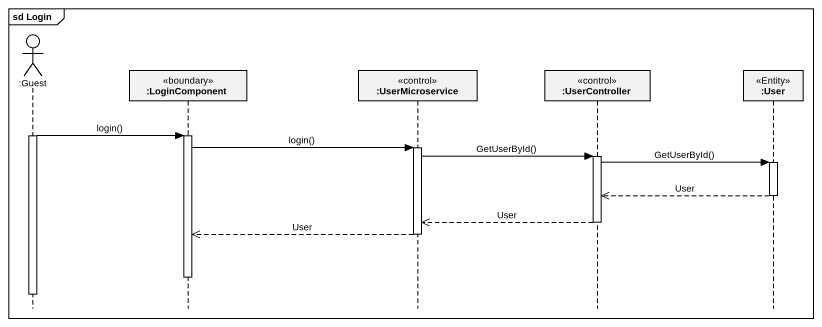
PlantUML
@startuml
mainframe sd Login
hide footbox
actor ":Guest" as Guest
participant ":LoginComponent" as LoginComponent <<boundary>>
participant ":UserMicroservice" as UserMicroservice <<control>>
participant ":UserController" as UserController <<control>>
participant ":User" as User <<Entity>>

activate Guest
Guest -> LoginComponent : login()
activate LoginComponent
LoginComponent -> UserMicroservice : login()
activate UserMicroservice
UserMicroservice -> UserController : GetUserById()
activate UserController
UserController -> User : GetUserById()
activate User
User -->> UserController : User
deactivate User
UserController -->> UserMicroservice : User
deactivate UserController
UserMicroservice -->> LoginComponent : User
deactivate UserMicroservice
deactivate LoginComponent
deactivate Guest
@enduml
